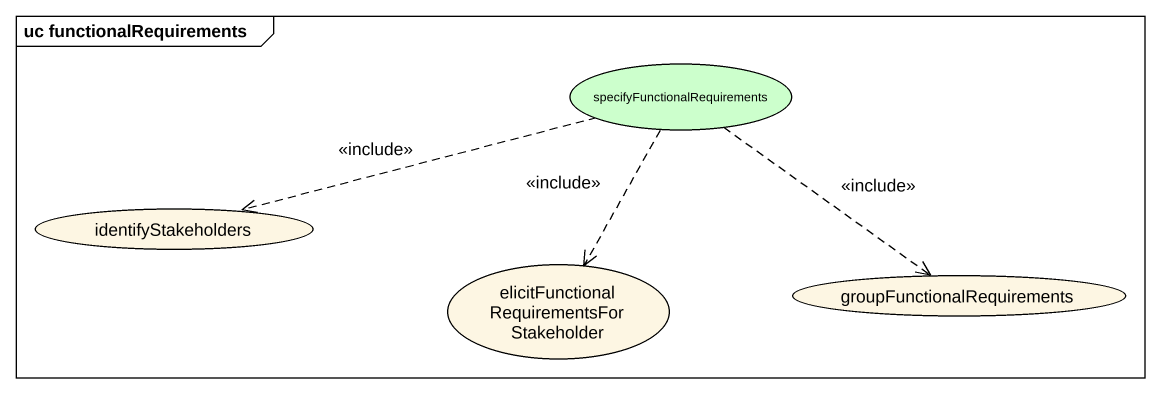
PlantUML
@startuml
mainframe uc functionalRequirements
usecase "specifyFunctionalRequirements" as specifyFunctionalRequirement #CCFFCC
usecase identifyStakeholders
usecase "elicitFunctionalRequirementsForStakeholder" as elicitFunctionalRequirements
usecase groupFunctionalRequirements
specifyFunctionalRequirement .left.> identifyStakeholders : <<include>>
specifyFunctionalRequirement ..> elicitFunctionalRequirements : <<include>>
specifyFunctionalRequirement ..> groupFunctionalRequirements : <<include>>
@enduml
